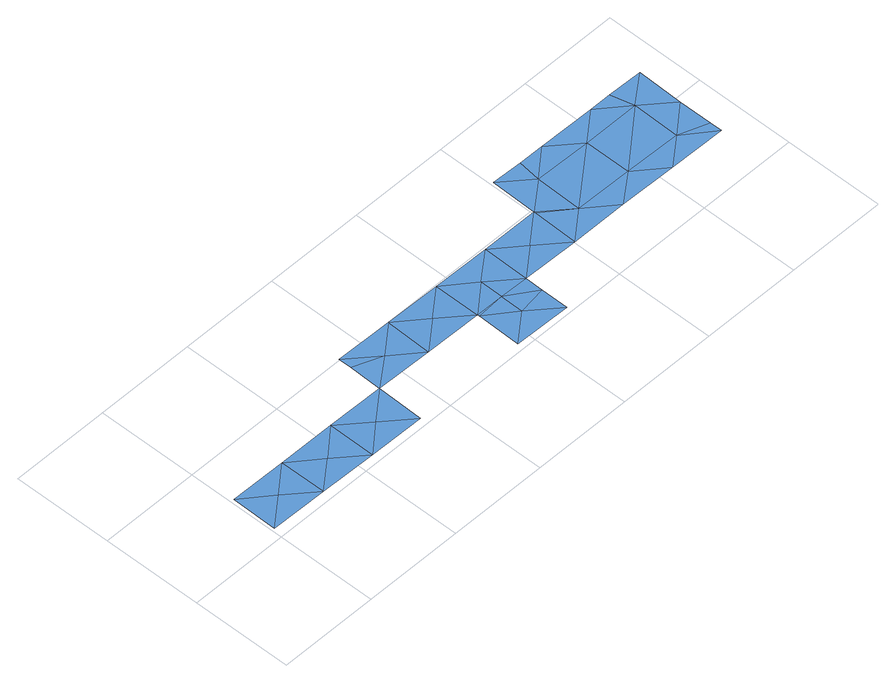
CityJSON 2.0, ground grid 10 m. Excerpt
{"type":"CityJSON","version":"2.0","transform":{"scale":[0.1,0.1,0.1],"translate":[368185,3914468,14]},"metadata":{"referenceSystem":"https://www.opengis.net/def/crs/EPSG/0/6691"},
"CityObjects":{
"waterbody1":{"type":"WaterBody","attributes":{"name":"9","class":"1140","function":"1","WaterBodyRiverFloodingRiskAttribute.description":"5","WaterBodyRiverFloodingRiskAttribute.rankOrg":"2","WaterBodyRiverFloodingRiskAttribute.adminType":"2","WaterBodyRiverFloodingRiskAttribute.scale":"L1"},"geometry":[{"type":"MultiSurface","lod":"1","boundaries":[[[0,1,2]],[[2,3,0]],[[4,1,0]],[[4,0,3]],[[5,6,7]],[[8,7,6]],[[9,1,10]],[[2,1,9]],[[2,9,5]],[[10,5,9]],[[5,10,6]],[[8,6,10]]]}]},
"waterbody2":{"type":"WaterBody","attributes":{"name":"9","class":"1140","function":"1","WaterBodyRiverFloodingRiskAttribute.description":"5","WaterBodyRiverFloodingRiskAttribute.rankOrg":"2","WaterBodyRiverFloodingRiskAttribute.adminType":"2","WaterBodyRiverFloodingRiskAttribute.scale":"L1"},"geometry":[{"type":"MultiSurface","lod":"1","boundaries":[[[11,12,13]],[[14,15,13]],[[16,7,17]],[[12,18,13]],[[19,20,21]],[[19,12,20]],[[13,15,11]],[[22,16,17]],[[11,20,12]],[[20,11,21]],[[17,21,22]],[[17,19,21]],[[17,7,19]],[[15,14,23]],[[18,14,13]],[[24,25,23]],[[24,23,14]],[[23,25,15]]]}]},
"waterbody3":{"type":"WaterBody","attributes":{"name":"9","class":"1140","function":"1","WaterBodyRiverFloodingRiskAttribute.description":"5","WaterBodyRiverFloodingRiskAttribute.rankOrg":"1","WaterBodyRiverFloodingRiskAttribute.adminType":"2","WaterBodyRiverFloodingRiskAttribute.scale":"L1"},"geometry":[{"type":"MultiSurface","lod":"1","boundaries":[[[26,18,27]],[[28,18,12]],[[29,30,27]],[[30,26,27]],[[27,28,29]],[[14,18,26]],[[18,28,27]]]}]},
"waterbody4":{"type":"WaterBody","attributes":{"name":"9","class":"1140","function":"1","WaterBodyRiverFloodingRiskAttribute.description":"5","WaterBodyRiverFloodingRiskAttribute.rankOrg":"1","WaterBodyRiverFloodingRiskAttribute.adminType":"2","WaterBodyRiverFloodingRiskAttribute.scale":"L1"},"geometry":[{"type":"MultiSurface","lod":"1","boundaries":[[[31,32,33]],[[34,35,36]],[[35,34,32]],[[32,34,33]],[[37,31,33]],[[32,31,38]],[[32,38,39]],[[40,41,34]],[[42,39,38]],[[39,42,43]],[[34,41,33]],[[44,41,45]],[[46,33,41]],[[39,35,32]],[[40,34,36]],[[40,45,41]],[[47,33,46]],[[47,37,33]],[[46,41,44]],[[39,43,25]],[[48,35,25]],[[36,35,24]],[[24,35,48]],[[25,35,39]]]}]}
},
"vertices":[
[32,34,6],[60,10,6],[60,56,6],[4,57,6],[3,11,6],[117,56,6],[145,32,6],[174,55,6],[173,8,6],[89,33,6],[117,9,6],
[288,99,6],[288,53,6],[316,76,6],[344,52,6],[345,98,6],[175,88,6],[203,77,6],[316,53,6],[231,54,6],[260,77,6],[232,100,6],[175,101,6],[373,75,6],[401,51,6],[402,98,6],
[344,34,6],[316,30,6],[288,51,6],[287,7,6],[344,6,6],
[516,142,6],[487,119,6],[544,119,6],[487,73,6],[430,74,6],[458,51,6],[538,142,6],[459,143,6],[431,120,6],[515,50,6],[543,72,6],[434,143,6],[403,144,6],[572,61,6],[572,49,6],[572,95,6],[573,141,6],[402,96,6]
]}
